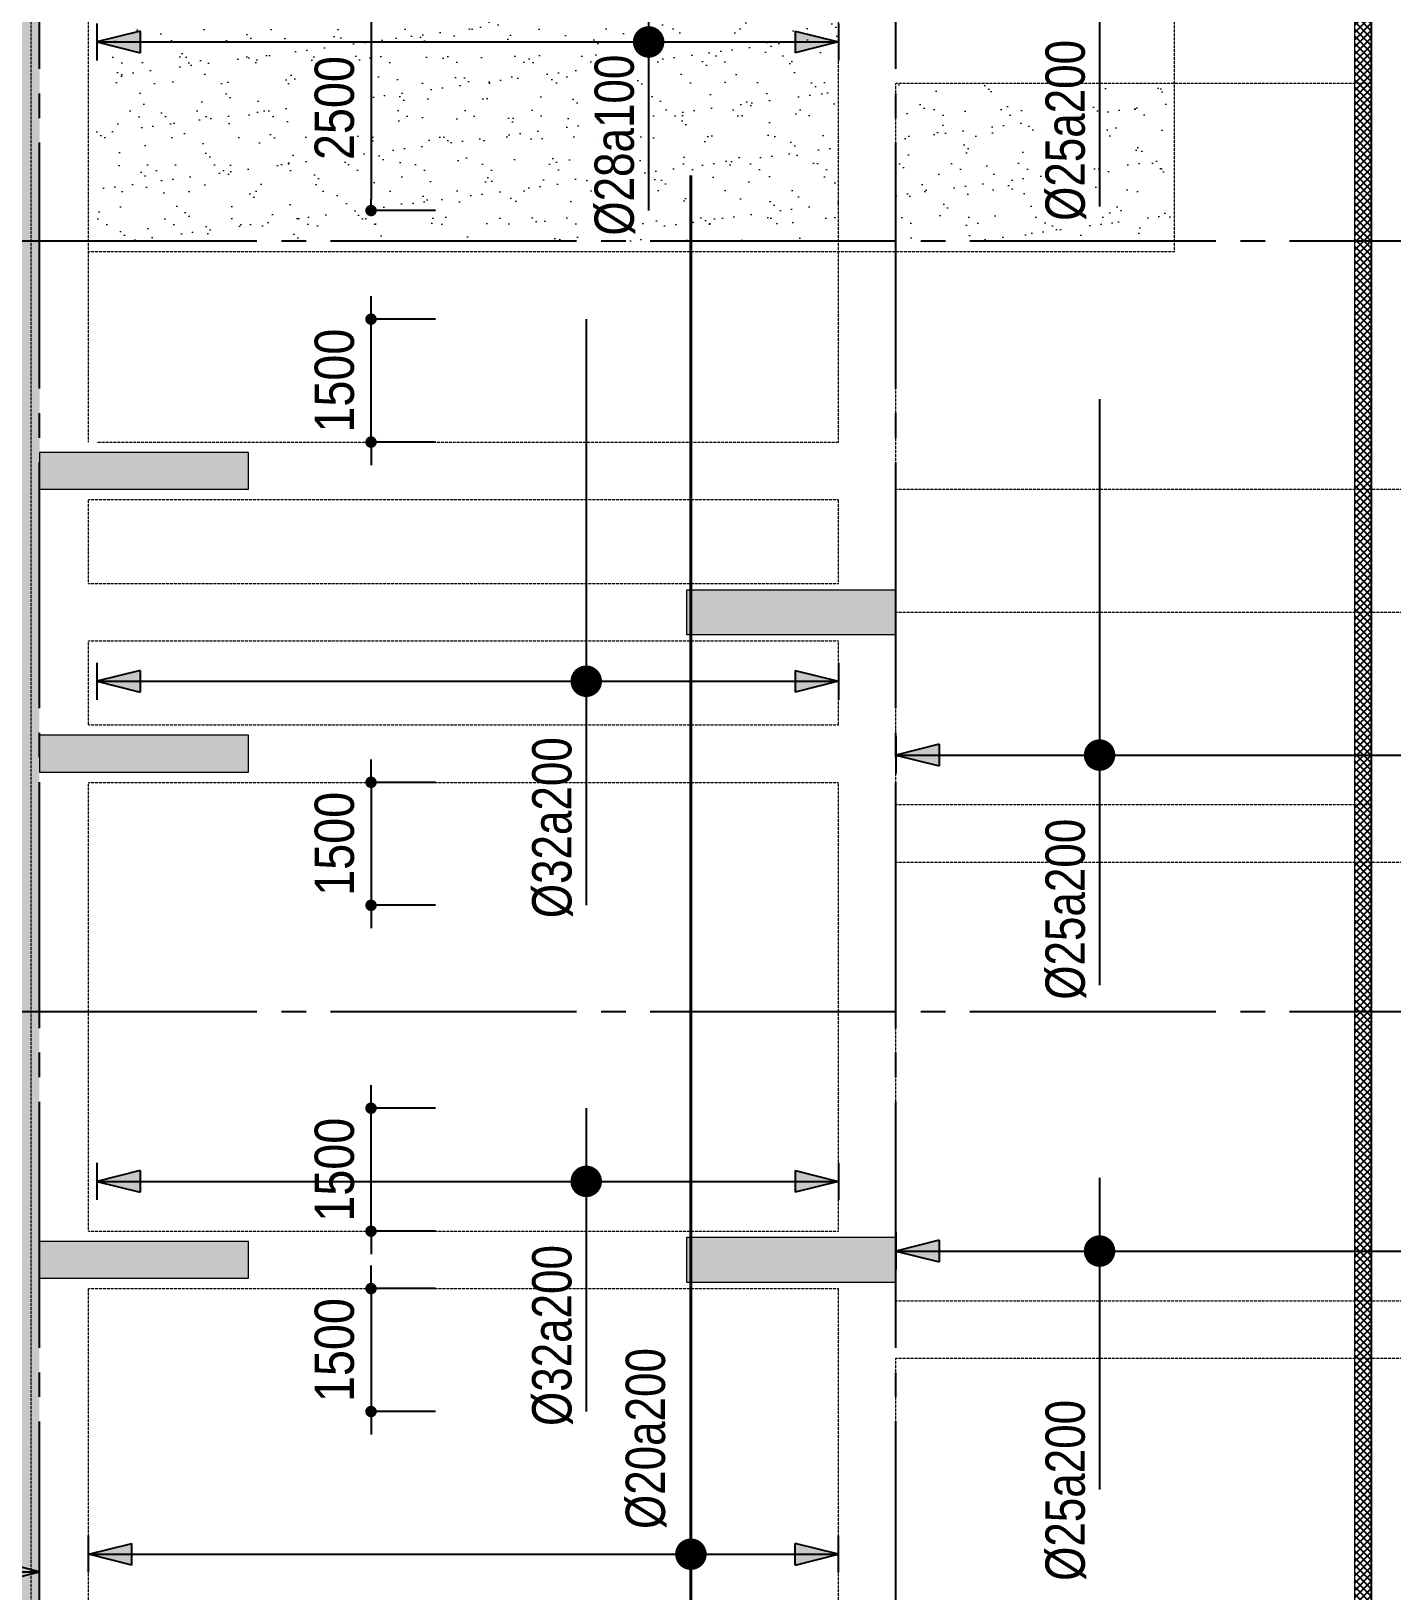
# Model space of a CAD drawing. Header units: millimetres. Extents: x -3819597 to -2591384, y 582389 to 820195.
# Drawn here: x -3355624 to -3339024, y 719069 to 738094 of the extents above; entities that cross this region are included whole.
import ezdxf
from ezdxf.enums import TextEntityAlignment as Align

# ---------------------------------------------------------------- set-up
doc = ezdxf.new("R2010")
doc.units = ezdxf.units.MM
doc.header["$MEASUREMENT"] = 0
for name, pattern in [('CENTER', [2, 1.25, -0.25, 0.25, -0.25]), ('CHG_XX_Damsan_Ham 2$0$CHG_XX_Damsan_Ham 2$0$HIDDEN', [0.375, 0.25, -0.125]), ('CHG_XX_Luoi truc$0$MB_Luoi truc$0$Center101', [13, 10, -1, 1, -1]), ('HIDDEN', [0.375, 0.25, -0.125])]:
    doc.linetypes.add(name, pattern=pattern)
doc.layers.get('0').update_dxf_attribs({"lineweight": 9})
doc.layers.get('Defpoints').update_dxf_attribs({"color": 10, "lineweight": 0})
for name, color, linetype in [('02HN. TEXT B', 1, 'Continuous'), ('08HN. SSS X', 6, 'Continuous'), ('12HN. GRID', 1, 'CENTER'), ("CHG_XX_Damsan_Ham 2$0$CHG_XX_Damsan_Ham 2$0$'S_General_Hatch_8", 8, 'Continuous'), ('CHG_XX_Damsan_Ham 2$0$DTE-MEP-REVISION-1', 2, 'Continuous'), ('CHG_XX_Luoi truc$0$Grid', 34, 'Continuous'), ('CHG_XX_Luoi truc$0$Grid Line', 8, 'CHG_XX_Luoi truc$0$MB_Luoi truc$0$Center101'), ('dim', 51, 'Continuous')]:
    doc.layers.add(name, color=color, linetype=linetype)
for name, color, linetype, lineweight in [('CHG_XX_Cot_Ham 2$0$COT', 5, 'Continuous', 13), ('CHG_XX_Cot_Ham 2$0$NS-Pier-H2', 150, 'Continuous', 13), ('CHG_XX_Cot_Ham 2$0$NS-Pier-H2 @ 1', 150, 'Continuous', 13), ('CHG_XX_Cot_Ham 2$0$NS-Pier-H2 @ 150', 150, 'Continuous', 13), ("CHG_XX_Damsan_Ham 2$0$CHG_XX_Damsan_Ham 2$0$'S_General_Hidden_1 Thin", 1, 'CHG_XX_Damsan_Ham 2$0$CHG_XX_Damsan_Ham 2$0$HIDDEN', 18), ('CHG_XX_Damsan_Ham 2$0$CHG_XX_Damsan_Ham 2$0$DBAO', 3, 'Continuous', 13), ('CHG_XX_Damsan_Ham 2$0$CHG_XX_Damsan_Ham 2$0$DTE-MEP-H-SLAB TEXT', 3, 'Continuous', 0), ('CHG_XX_Damsan_Ham 2$0$CHG_XX_Damsan_Ham 2$0$Start hatch', 8, 'Continuous', 25), ('CHG_XX_Damsan_Ham 2$0$DTE-MEP-H-SLAB TEXT', 3, 'Continuous', 0), ('CHG_XX_Damsan_Ham 2$0$HATCH', 57, 'Continuous', 9), ('thep chay suot', 5, 'HIDDEN', 40)]:
    doc.layers.add(name, color=color, linetype=linetype, lineweight=lineweight)
doc.styles.add('[HN042014]STYLE', font='arial.ttf', dxfattribs={"width": 0.8})
doc.styles.add('CHG_XX_Luoi truc$0$MB_Luoi truc$0$Grid A-F$0$VNI-HelveCB', font='VHELVCB_0.TTF')
doc.styles.add('MB_Luoi truc$0$Arial_C', font='arial.ttf', dxfattribs={"width": 0.85})
doc.dimstyles.new('200', dxfattribs={"dimscale": 200, "dimtxt": 2.4, "dimasz": 0.7, "dimexe": 0.0003, "dimexo": 0, "dimgap": 1, "dimtad": 1, "dimdec": 0, "dimzin": 12, "dimdsep": 46, "dimtxsty": 'MB_Luoi truc$0$Arial_C', "dimblk": 'MB_Luoi truc$0$_Dot', "dimcen": 0.5, "dimclrd": 256, "dimclre": 8, "dimclrt": 1, "dimadec": 0, "dimazin": 0, "dimtfac": 1, "dimtdec": 0, "dimtix": 1, "dimtmove": 2, "dimatfit": 3, "dimldrblk": 'MB_Luoi truc$0$HTT Arrow 30', "dimfxl": 1, "dimtolj": 1, "dimtzin": 0, "dimlwe": -1, "dimarcsym": 0})
pattern_1 = [(45, (273994.73, -8650), (-44.194174, 44.194174), []), (135, (273994.73, -8650), (-44.194174, -44.194174), [])]

# ---------------------------------------------------------------- blocks, each defined once
blk = doc.blocks.new('*U697')
at = {"layer": '12HN. GRID', "linetype": 'Continuous'}
h = blk.add_hatch(color=256, dxfattribs=at)
h.dxf.hatch_style = 1
h.paths.add_polyline_path([(0, -9087.1), (44, -8911.1), (-44, -8911.1)])
for p, q in [((0, 8915), (0, -9087.1)), ((-44, -8911.1), (0, -9087.1)), ((0, -9087.1), (44, -8911.1)), ((-75, -9087.1), (75, -9087.1))]:
    blk.add_line(p, q, dxfattribs=at)
at = {"layer": '02HN. TEXT B', "linetype": 'ByBlock', "style": '[HN042014]STYLE', "width": 0.8, "flags": 8}
blk.add_attdef('1', text='', height=160, dxfattribs=at).set_placement((-814.5, 134.4), align=Align.MIDDLE_LEFT)
blk.add_attdef('0', text='', height=160, dxfattribs=at).set_placement((-351.3, 10.6), align=Align.MIDDLE_CENTER)
at = {"layer": 'Defpoints', "color": 9, "linetype": 'ByBlock', "style": '[HN042014]STYLE', "width": 0.8, "flags": 9}
for tag, p in [('2', (-6355.4, 883.3)), ('3', (-6355.4, 478.6)), ('4', (-6355.4, 73.8)), ('5', (-6355.4, -316.7))]:
    blk.add_attdef(tag, text='', height=250, dxfattribs=at).set_placement(p, align=Align.MIDDLE_CENTER)
blk = doc.blocks.new('*U378')
at = {"layer": '12HN. GRID', "linetype": 'Continuous'}
h = blk.add_hatch(color=256, dxfattribs=at)
h.dxf.hatch_style = 1
h.paths.add_polyline_path([(-44, 2068.4), (44, 2068.4), (0, 2244.4)])
h = blk.add_hatch(color=256, dxfattribs=at)
h.dxf.hatch_style = 1
h.paths.add_polyline_path([(0, -772.3), (44, -596.3), (-44, -596.3)])
at = {"layer": '08HN. SSS X', "linetype": 'ByBlock', "ltscale": 10}
for p, q in [((-353.3, 0), (-353.3, 97.7)), ((-353.3, 0), (685.4, 0)), ((685.4, 0), (685.4, 0))]:
    blk.add_line(p, q, dxfattribs=at)
at = {"layer": '12HN. GRID', "linetype": 'Continuous'}
for p, q in [((-75, 2244.4), (75, 2244.4)), ((-44, 2068.4), (0, 2244.4)), ((0, 2244.4), (0, -772.3)), ((0, 2244.4), (44, 2068.4)), ((-44, 2068.4), (44, 2068.4)), ((-44, -596.3), (44, -596.3)), ((-44, -596.3), (0, -772.3)), ((0, -772.3), (44, -596.3)), ((-75, -772.3), (75, -772.3))]:
    blk.add_line(p, q, dxfattribs=at)
at = {"layer": '12HN. GRID', "linetype": 'Continuous', "const_width": 64, "flags": 128}
blk.add_lwpolyline([(-32, 0, -1), (32, 0, -1)], format="xyb", close=True, dxfattribs=at)
at = {"layer": '02HN. TEXT B', "linetype": 'ByBlock', "style": '[HN042014]STYLE', "width": 0.8, "flags": 8}
blk.add_attdef('1', text='', height=160, dxfattribs=at).set_placement((53, 140), align=Align.MIDDLE_LEFT)
blk.add_attdef('0', text='', height=160, dxfattribs=at).set_placement((1102.5, 160), align=Align.MIDDLE_CENTER)
at = {"layer": 'Defpoints', "color": 9, "linetype": 'ByBlock', "style": '[HN042014]STYLE', "width": 0.8, "flags": 9}
for tag, p in [('2', (2890.2, 3041.3)), ('3', (2890.2, 2636.5)), ('4', (2890.2, 2231.8)), ('5', (2890.2, 1841.3))]:
    blk.add_attdef(tag, text='', height=250, dxfattribs=at).set_placement(p, align=Align.MIDDLE_CENTER)
blk = doc.blocks.new('MB_Luoi truc$0$_Dot')
at = {"color": 0, "linetype": 'ByBlock', "lineweight": -2}
blk.add_line((-0.5, 0), (-1, 0), dxfattribs=at)
at = {"color": 0, "linetype": 'ByBlock', "const_width": 0.5}
blk.add_lwpolyline([(-0.25, 0, 1), (0.25, 0, 1)], format="xyb", close=True, dxfattribs=at)
blk = doc.blocks.new('*D377')
at = {"layer": 'Defpoints', "color": 0, "ltscale": 1500, "transparency": 16777216}
for p in [(-3350691, 738406), (-3351478, 735906), (-3350691, 735906)]:
    blk.add_point(p, dxfattribs=at)
at = {"layer": 'dim', "color": 8, "ltscale": 1500, "transparency": 16777216}
for p, q in [((-3350691, 738406), (-3351478, 738406)), ((-3350691, 735906), (-3351478, 735906))]:
    blk.add_line(p, q, dxfattribs=at)
at = {"layer": 'dim', "lineweight": -2, "ltscale": 1500, "transparency": 16777216}
blk.add_line((-3351478, 738266), (-3351478, 736046), dxfattribs=at)
at = {"layer": 'dim', "lineweight": -2, "ltscale": 1500, "transparency": 16777216, "xscale": 140, "yscale": 140, "zscale": 140}
for p, rotation in [((-3351478, 738406), 90), ((-3351478, 735906), 270)]:
    blk.add_blockref('MB_Luoi truc$0$_Dot', p, dxfattribs=dict(at, rotation=rotation))
at = {"layer": 'dim', "color": 1, "ltscale": 1500, "transparency": 16777216, "insert": (-3351923, 737156), "char_height": 480, "attachment_point": 5, "rotation": 90, "style": 'MB_Luoi truc$0$Arial_C'}
blk.add_mtext('\\A1;2500', dxfattribs=at)
blk = doc.blocks.new('MB_Luoi truc$0$HTT Arrow 30')
blk.add_hatch(color=256).paths.add_polyline_path([(-2.5, 0.375), (-2.5, -0.375), (0, 0)])
at = {"color": 0, "linetype": 'ByBlock', "lineweight": -2}
for p, q in [((0, 0), (-2.5, 0.375)), ((-2.5, -0.375), (-2.5, 0.375)), ((0, 0), (-2.5, -0.375))]:
    blk.add_line(p, q, dxfattribs=at)
blk = doc.blocks.new('*U384')
at = {"layer": '12HN. GRID', "linetype": 'Continuous'}
h = blk.add_hatch(color=256, dxfattribs=at)
h.dxf.hatch_style = 1
h.paths.add_polyline_path([(-44, 1814.4), (44, 1814.4), (0, 1990.4)])
h = blk.add_hatch(color=256, dxfattribs=at)
h.dxf.hatch_style = 1
h.paths.add_polyline_path([(0, -1026.1), (44, -850.1), (-44, -850.1)])
at = {"layer": '08HN. SSS X', "linetype": 'ByBlock', "ltscale": 10}
for p, q in [((-297.6, 0), (935.7, 0)), ((-297.6, 0), (-297.6, 0)), ((935.7, 0), (935.7, 0))]:
    blk.add_line(p, q, dxfattribs=at)
at = {"layer": '12HN. GRID', "linetype": 'Continuous'}
for p, q in [((-75, 1990.4), (75, 1990.4)), ((-44, 1814.4), (0, 1990.4)), ((0, 1990.4), (0, -1026.1)), ((0, 1990.4), (44, 1814.4)), ((-44, 1814.4), (44, 1814.4)), ((-44, -850.1), (44, -850.1)), ((-44, -850.1), (0, -1026.1)), ((0, -1026.1), (44, -850.1)), ((-75, -1026.1), (75, -1026.1))]:
    blk.add_line(p, q, dxfattribs=at)
at = {"layer": '12HN. GRID', "linetype": 'Continuous', "const_width": 64, "flags": 128}
blk.add_lwpolyline([(-32, 0, -1), (32, 0, -1)], format="xyb", close=True, dxfattribs=at)
at = {"layer": '02HN. TEXT B', "linetype": 'ByBlock', "style": '[HN042014]STYLE', "width": 0.8, "flags": 8}
blk.add_attdef('1', text='', height=160, dxfattribs=at).set_placement((260.1, 140), align=Align.MIDDLE_LEFT)
blk.add_attdef('0', text='', height=160, dxfattribs=at).set_placement((1102.5, 160), align=Align.MIDDLE_CENTER)
at = {"layer": 'Defpoints', "color": 9, "linetype": 'ByBlock', "style": '[HN042014]STYLE', "width": 0.8, "flags": 9}
for tag, p in [('2', (2890.2, 3041.3)), ('3', (2890.2, 2636.5)), ('4', (2890.2, 2231.8)), ('5', (2890.2, 1841.3))]:
    blk.add_attdef(tag, text='', height=250, dxfattribs=at).set_placement(p, align=Align.MIDDLE_CENTER)
blk = doc.blocks.new('*D382')
at = {"layer": 'Defpoints', "color": 0, "ltscale": 1500, "transparency": 16777216}
for p in [(-3351478, 724956), (-3350691, 724956), (-3350691, 723456)]:
    blk.add_point(p, dxfattribs=at)
at = {"layer": 'dim', "lineweight": -2, "ltscale": 1500, "transparency": 16777216}
for p, q in [((-3351478, 725096), (-3351478, 725236)), ((-3351478, 723456), (-3351478, 724956)), ((-3351478, 723316), (-3351478, 723176))]:
    blk.add_line(p, q, dxfattribs=at)
at = {"layer": 'dim', "color": 8, "ltscale": 1500, "transparency": 16777216}
for p, q in [((-3350691, 724956), (-3351478, 724956)), ((-3350691, 723456), (-3351478, 723456))]:
    blk.add_line(p, q, dxfattribs=at)
at = {"layer": 'dim', "lineweight": -2, "ltscale": 1500, "transparency": 16777216, "xscale": 140, "yscale": 140, "zscale": 140}
for p, rotation in [((-3351478, 724956), 270), ((-3351478, 723456), 90)]:
    blk.add_blockref('MB_Luoi truc$0$_Dot', p, dxfattribs=dict(at, rotation=rotation))
at = {"layer": 'dim', "color": 1, "ltscale": 1500, "transparency": 16777216, "insert": (-3351923, 724206), "char_height": 480, "attachment_point": 5, "rotation": 90, "style": 'MB_Luoi truc$0$Arial_C'}
blk.add_mtext('\\A1;1500', dxfattribs=at)
blk = doc.blocks.new('*D383')
at = {"layer": 'Defpoints', "color": 0, "ltscale": 1500, "transparency": 16777216}
for p in [(-3350691, 722756), (-3351478, 721256), (-3350691, 721256)]:
    blk.add_point(p, dxfattribs=at)
at = {"layer": 'dim', "lineweight": -2, "ltscale": 1500, "transparency": 16777216}
for p, q in [((-3351478, 722896), (-3351478, 723036)), ((-3351478, 722756), (-3351478, 721256)), ((-3351478, 721116), (-3351478, 720976))]:
    blk.add_line(p, q, dxfattribs=at)
at = {"layer": 'dim', "color": 8, "ltscale": 1500, "transparency": 16777216}
for p, q in [((-3350691, 722756), (-3351478, 722756)), ((-3350691, 721256), (-3351478, 721256))]:
    blk.add_line(p, q, dxfattribs=at)
at = {"layer": 'dim', "lineweight": -2, "ltscale": 1500, "transparency": 16777216, "xscale": 140, "yscale": 140, "zscale": 140}
for p, rotation in [((-3351478, 722756), 270), ((-3351478, 721256), 90)]:
    blk.add_blockref('MB_Luoi truc$0$_Dot', p, dxfattribs=dict(at, rotation=rotation))
at = {"layer": 'dim', "color": 1, "ltscale": 1500, "transparency": 16777216, "insert": (-3351923, 722006), "char_height": 480, "attachment_point": 5, "rotation": 90, "style": 'MB_Luoi truc$0$Arial_C'}
blk.add_mtext('\\A1;1500', dxfattribs=at)
blk = doc.blocks.new('*U387')
at = {"layer": '12HN. GRID', "linetype": 'Continuous'}
h = blk.add_hatch(color=256, dxfattribs=at)
h.dxf.hatch_style = 1
h.paths.add_polyline_path([(-44, 1814.4), (44, 1814.4), (0, 1990.4)])
h = blk.add_hatch(color=256, dxfattribs=at)
h.dxf.hatch_style = 1
h.paths.add_polyline_path([(0, -1026.1), (44, -850.1), (-44, -850.1)])
at = {"layer": '08HN. SSS X', "linetype": 'ByBlock', "ltscale": 10}
for p, q in [((-1472.4, 0), (910.9, 0)), ((-1472.4, 0), (-1472.4, 0)), ((910.9, 0), (910.9, 0))]:
    blk.add_line(p, q, dxfattribs=at)
at = {"layer": '12HN. GRID', "linetype": 'Continuous'}
for p, q in [((-75, 1990.4), (75, 1990.4)), ((-44, 1814.4), (0, 1990.4)), ((0, 1990.4), (0, -1026.1)), ((0, 1990.4), (44, 1814.4)), ((-44, 1814.4), (44, 1814.4)), ((-44, -850.1), (44, -850.1)), ((-44, -850.1), (0, -1026.1)), ((0, -1026.1), (44, -850.1)), ((-75, -1026.1), (75, -1026.1))]:
    blk.add_line(p, q, dxfattribs=at)
at = {"layer": '12HN. GRID', "linetype": 'Continuous', "const_width": 64, "flags": 128}
blk.add_lwpolyline([(-32, 0, -1), (32, 0, -1)], format="xyb", close=True, dxfattribs=at)
at = {"layer": '02HN. TEXT B', "linetype": 'ByBlock', "style": '[HN042014]STYLE', "width": 0.8, "flags": 8}
blk.add_attdef('1', text='', height=160, dxfattribs=at).set_placement((228.7, 140), align=Align.MIDDLE_LEFT)
blk.add_attdef('0', text='', height=160, dxfattribs=at).set_placement((1102.5, 160), align=Align.MIDDLE_CENTER)
at = {"layer": 'Defpoints', "color": 9, "linetype": 'ByBlock', "style": '[HN042014]STYLE', "width": 0.8, "flags": 9}
for tag, p in [('2', (3156.1, 3041.3)), ('3', (3156.1, 2636.5)), ('4', (3156.1, 2231.8)), ('5', (3156.1, 1841.3))]:
    blk.add_attdef(tag, text='', height=250, dxfattribs=at).set_placement(p, align=Align.MIDDLE_CENTER)
blk = doc.blocks.new('*D388')
at = {"layer": 'Defpoints', "color": 0, "ltscale": 1500, "transparency": 16777216}
for p in [(-3351478, 734581), (-3350691, 734581), (-3350691, 733081)]:
    blk.add_point(p, dxfattribs=at)
at = {"layer": 'dim', "lineweight": -2, "ltscale": 1500, "transparency": 16777216}
for p, q in [((-3351478, 734721), (-3351478, 734861)), ((-3351478, 733081), (-3351478, 734581)), ((-3351478, 732941), (-3351478, 732801))]:
    blk.add_line(p, q, dxfattribs=at)
at = {"layer": 'dim', "color": 8, "ltscale": 1500, "transparency": 16777216}
for p, q in [((-3350691, 734581), (-3351478, 734581)), ((-3350691, 733081), (-3351478, 733081))]:
    blk.add_line(p, q, dxfattribs=at)
at = {"layer": 'dim', "lineweight": -2, "ltscale": 1500, "transparency": 16777216, "xscale": 140, "yscale": 140, "zscale": 140}
for p, rotation in [((-3351478, 734581), 270), ((-3351478, 733081), 90)]:
    blk.add_blockref('MB_Luoi truc$0$_Dot', p, dxfattribs=dict(at, rotation=rotation))
at = {"layer": 'dim', "color": 1, "ltscale": 1500, "transparency": 16777216, "insert": (-3351923, 733831), "char_height": 480, "attachment_point": 5, "rotation": 90, "style": 'MB_Luoi truc$0$Arial_C'}
blk.add_mtext('\\A1;1500', dxfattribs=at)
blk = doc.blocks.new('*D389')
at = {"layer": 'Defpoints', "color": 0, "ltscale": 1500, "transparency": 16777216}
for p in [(-3350691, 728931), (-3351478, 727431), (-3350691, 727431)]:
    blk.add_point(p, dxfattribs=at)
at = {"layer": 'dim', "lineweight": -2, "ltscale": 1500, "transparency": 16777216}
for p, q in [((-3351478, 729071), (-3351478, 729211)), ((-3351478, 728931), (-3351478, 727431)), ((-3351478, 727291), (-3351478, 727151))]:
    blk.add_line(p, q, dxfattribs=at)
at = {"layer": 'dim', "color": 8, "ltscale": 1500, "transparency": 16777216}
for p, q in [((-3350691, 728931), (-3351478, 728931)), ((-3350691, 727431), (-3351478, 727431))]:
    blk.add_line(p, q, dxfattribs=at)
at = {"layer": 'dim', "lineweight": -2, "ltscale": 1500, "transparency": 16777216, "xscale": 140, "yscale": 140, "zscale": 140}
for p, rotation in [((-3351478, 728931), 270), ((-3351478, 727431), 90)]:
    blk.add_blockref('MB_Luoi truc$0$_Dot', p, dxfattribs=dict(at, rotation=rotation))
at = {"layer": 'dim', "color": 1, "ltscale": 1500, "transparency": 16777216, "insert": (-3351923, 728181), "char_height": 480, "attachment_point": 5, "rotation": 90, "style": 'MB_Luoi truc$0$Arial_C'}
blk.add_mtext('\\A1;1500', dxfattribs=at)
blk = doc.blocks.new('*U498')
at = {"layer": '12HN. GRID', "linetype": 'Continuous'}
h = blk.add_hatch(color=256, dxfattribs=at)
h.dxf.hatch_style = 1
h.paths.add_polyline_path([(-44, 652.1), (44, 652.1), (0, 828.1)])
h = blk.add_hatch(color=256, dxfattribs=at)
h.dxf.hatch_style = 1
h.paths.add_polyline_path([(0, -2821.9), (44, -2645.9), (-44, -2645.9)])
at = {"layer": '08HN. SSS X', "linetype": 'ByBlock', "ltscale": 10}
for p, q in [((-297.6, 0), (969.1, 0)), ((-297.6, 0), (-297.6, 0)), ((969.1, 0), (969.1, 0))]:
    blk.add_line(p, q, dxfattribs=at)
at = {"layer": '12HN. GRID', "linetype": 'Continuous'}
for p, q in [((-75, 828.1), (75, 828.1)), ((-44, 652.1), (0, 828.1)), ((0, 828.1), (0, -2821.9)), ((0, 828.1), (44, 652.1)), ((-44, 652.1), (44, 652.1)), ((-44, -2645.9), (44, -2645.9)), ((-44, -2645.9), (0, -2821.9)), ((0, -2821.9), (44, -2645.9)), ((-75, -2821.9), (75, -2821.9))]:
    blk.add_line(p, q, dxfattribs=at)
at = {"layer": '12HN. GRID', "linetype": 'Continuous', "const_width": 64, "flags": 128}
blk.add_lwpolyline([(-32, 0, -1), (32, 0, -1)], format="xyb", close=True, dxfattribs=at)
at = {"layer": '02HN. TEXT B', "linetype": 'ByBlock', "style": '[HN042014]STYLE', "width": 0.8, "flags": 8}
blk.add_attdef('1', text='', height=160, dxfattribs=at).set_placement((606.4, 140), align=Align.MIDDLE_LEFT)
blk.add_attdef('0', text='', height=160, dxfattribs=at).set_placement((1102.5, 160), align=Align.MIDDLE_CENTER)
at = {"layer": 'Defpoints', "color": 9, "linetype": 'ByBlock', "style": '[HN042014]STYLE', "width": 0.8, "flags": 9}
for tag, p in [('2', (2890.2, 3041.3)), ('3', (2890.2, 2636.5)), ('4', (2890.2, 2231.8)), ('5', (2890.2, 1841.3))]:
    blk.add_attdef(tag, text='', height=250, dxfattribs=at).set_placement(p, align=Align.MIDDLE_CENTER)
blk = doc.blocks.new('*U497')
at = {"layer": '12HN. GRID', "linetype": 'Continuous'}
h = blk.add_hatch(color=256, dxfattribs=at)
h.dxf.hatch_style = 1
h.paths.add_polyline_path([(-44, 652.1), (44, 652.1), (0, 828.1)])
h = blk.add_hatch(color=256, dxfattribs=at)
h.dxf.hatch_style = 1
h.paths.add_polyline_path([(0, -2821.9), (44, -2645.9), (-44, -2645.9)])
at = {"layer": '08HN. SSS X', "linetype": 'ByBlock', "ltscale": 10}
for p, q in [((-1447.6, 0), (935.7, 0)), ((-1447.6, 0), (-1447.6, 0)), ((935.7, 0), (935.7, 0))]:
    blk.add_line(p, q, dxfattribs=at)
at = {"layer": '12HN. GRID', "linetype": 'Continuous'}
for p, q in [((-75, 828.1), (75, 828.1)), ((-44, 652.1), (0, 828.1)), ((0, 828.1), (0, -2821.9)), ((0, 828.1), (44, 652.1)), ((-44, 652.1), (44, 652.1)), ((-44, -2645.9), (44, -2645.9)), ((-44, -2645.9), (0, -2821.9)), ((0, -2821.9), (44, -2645.9)), ((-75, -2821.9), (75, -2821.9))]:
    blk.add_line(p, q, dxfattribs=at)
at = {"layer": '12HN. GRID', "linetype": 'Continuous', "const_width": 64, "flags": 128}
blk.add_lwpolyline([(-32, 0, 1), (32, 0, 1)], format="xyb", close=True, dxfattribs=at)
at = {"layer": '02HN. TEXT B', "linetype": 'ByBlock', "style": '[HN042014]STYLE', "width": 0.8, "flags": 8}
blk.add_attdef('1', text='', height=160, dxfattribs=at).set_placement((260.1, 140), align=Align.MIDDLE_LEFT)
blk.add_attdef('0', text='', height=160, dxfattribs=at).set_placement((1102.5, 160), align=Align.MIDDLE_CENTER)
at = {"layer": 'Defpoints', "color": 9, "linetype": 'ByBlock', "style": '[HN042014]STYLE', "width": 0.8, "flags": 9}
for tag, p in [('2', (2890.2, 3041.3)), ('3', (2890.2, 2636.5)), ('4', (2890.2, 2231.8)), ('5', (2890.2, 1841.3))]:
    blk.add_attdef(tag, text='', height=250, dxfattribs=at).set_placement(p, align=Align.MIDDLE_CENTER)
blk = doc.blocks.new('*U496')
at = {"layer": '12HN. GRID', "linetype": 'Continuous'}
h = blk.add_hatch(color=256, dxfattribs=at)
h.dxf.hatch_style = 1
h.paths.add_polyline_path([(-44, 518.8), (44, 518.8), (0, 694.8)])
h = blk.add_hatch(color=256, dxfattribs=at)
h.dxf.hatch_style = 1
h.paths.add_polyline_path([(0, -2821.9), (44, -2645.9), (-44, -2645.9)])
at = {"layer": '08HN. SSS X', "linetype": 'ByBlock', "ltscale": 10}
for p, q in [((-297.6, 0), (935.7, 0)), ((-297.6, 0), (-297.6, 0)), ((935.7, 0), (935.7, 0))]:
    blk.add_line(p, q, dxfattribs=at)
at = {"layer": '12HN. GRID', "linetype": 'Continuous'}
for p, q in [((-75, 694.8), (75, 694.8)), ((-44, 518.8), (0, 694.8)), ((0, 694.8), (0, -2821.9)), ((0, 694.8), (44, 518.8)), ((-44, 518.8), (44, 518.8)), ((-44, -2645.9), (44, -2645.9)), ((-44, -2645.9), (0, -2821.9)), ((0, -2821.9), (44, -2645.9)), ((-75, -2821.9), (75, -2821.9))]:
    blk.add_line(p, q, dxfattribs=at)
at = {"layer": '12HN. GRID', "linetype": 'Continuous', "const_width": 64, "flags": 128}
blk.add_lwpolyline([(-32, 0, -1), (32, 0, -1)], format="xyb", close=True, dxfattribs=at)
at = {"layer": '02HN. TEXT B', "linetype": 'ByBlock', "style": '[HN042014]STYLE', "width": 0.8, "flags": 8}
blk.add_attdef('1', text='', height=160, dxfattribs=at).set_placement((260.1, 140), align=Align.MIDDLE_LEFT)
blk.add_attdef('0', text='', height=160, dxfattribs=at).set_placement((1102.5, 160), align=Align.MIDDLE_CENTER)
at = {"layer": 'Defpoints', "color": 9, "linetype": 'ByBlock', "style": '[HN042014]STYLE', "width": 0.8, "flags": 9}
for tag, p in [('2', (2890.2, 3041.3)), ('3', (2890.2, 2636.5)), ('4', (2890.2, 2231.8)), ('5', (2890.2, 1841.3))]:
    blk.add_attdef(tag, text='', height=250, dxfattribs=at).set_placement(p, align=Align.MIDDLE_CENTER)
blk = doc.blocks.new('*U1035')
at = {"layer": 'CHG_XX_Cot_Ham 2$0$NS-Pier-H2 @ 1'}
h = blk.add_hatch(color=256, dxfattribs=at)
h.dxf.hatch_style = 1
h.paths.add_polyline_path([(450, 0), (0, 0), (0, -2550), (450, -2550)])
at = {"layer": 'CHG_XX_Cot_Ham 2$0$NS-Pier-H2 @ 150'}
h = blk.add_hatch(color=256, dxfattribs=at)
h.dxf.hatch_style = 1
h.paths.add_polyline_path([(450, 0), (0, 0), (0, -2550), (450, -2550)])
blk = doc.blocks.new('CHG_XX_Cot_Ham 2$0$Block A_C450x2250')
at = {"layer": 'CHG_XX_Cot_Ham 2$0$NS-Pier-H2'}
blk.add_lwpolyline([(450, -2550), (0, -2550), (0, 0), (450, 0)], close=True, dxfattribs=at)
blk.add_blockref('*U1035', (0, 0), dxfattribs=at)
blk = doc.blocks.new('*U1038')
at = {"layer": 'CHG_XX_Cot_Ham 2$0$NS-Pier-H2 @ 1'}
h = blk.add_hatch(color=256, dxfattribs=at)
h.dxf.hatch_style = 1
h.paths.add_polyline_path([(550, 0), (0, 0), (0, -2550), (550, -2550)])
at = {"layer": 'CHG_XX_Cot_Ham 2$0$NS-Pier-H2 @ 150'}
h = blk.add_hatch(color=256, dxfattribs=at)
h.dxf.hatch_style = 1
h.paths.add_polyline_path([(550, 0), (0, 0), (0, -2550), (550, -2550)])
blk = doc.blocks.new('CHG_XX_Cot_Ham 2$0$550x2550')
at = {"layer": 'CHG_XX_Cot_Ham 2$0$NS-Pier-H2'}
blk.add_lwpolyline([(550, -2550), (0, -2550), (0, 0), (550, 0)], close=True, dxfattribs=at)
blk.add_blockref('*U1038', (0, 0), dxfattribs=at)
blk = doc.blocks.new('*U1029')
at = {"layer": 'CHG_XX_Luoi truc$0$Grid Line'}
blk.add_line((0, 0), (0, 608), dxfattribs=at)
at = {"layer": 'CHG_XX_Luoi truc$0$Grid', "lineweight": -2, "style": 'CHG_XX_Luoi truc$0$MB_Luoi truc$0$Grid A-F$0$VNI-HelveCB'}
for tag, p in [('GRIDSUB', (0, 617)), ('GRID', (0, -9))]:
    blk.add_attdef(tag, text='', height=5, dxfattribs=at).set_placement(p, align=Align.MIDDLE)
blk = doc.blocks.new('*U1031')
at = {"layer": 'CHG_XX_Luoi truc$0$Grid Line'}
blk.add_line((0, 0), (0, 438), dxfattribs=at)
at = {"layer": 'CHG_XX_Luoi truc$0$Grid', "lineweight": -2, "style": 'CHG_XX_Luoi truc$0$MB_Luoi truc$0$Grid A-F$0$VNI-HelveCB'}
for tag, p in [('GRIDSUB', (0, 447)), ('GRID', (0, -9))]:
    blk.add_attdef(tag, text='', height=5, dxfattribs=at).set_placement(p, align=Align.MIDDLE)
blk = doc.blocks.new('CHG_XX_Luoi truc')
at = {"layer": 'CHG_XX_Luoi truc$0$Grid', "xscale": 300, "yscale": 300, "zscale": 300}
for p in [(76850, -12747), (87300, -12747)]:
    blk.add_blockref('*U1029', p, dxfattribs=at)
at = {"layer": 'CHG_XX_Luoi truc$0$Grid', "xscale": 300.0000000000013, "yscale": 300.0000000000013, "zscale": 300.0000000000013, "rotation": 90}
for p in [(110703, 125550), (110703, 116150)]:
    blk.add_blockref('*U1031', p, dxfattribs=at)
blk = doc.blocks.new('CHG_XX_Cot_Ham 2')
at = {"layer": 'CHG_XX_Cot_Ham 2$0$NS-Pier-H2'}
h = blk.add_hatch(color=256, dxfattribs=at)
h.dxf.hatch_style = 1
h.paths.add_polyline_path([(99639.2, 163400), (-10900, 163400), (-10900, 85450), (-300, 85450), (-300, 84050), (32350, 84050), (32350, -9000), (103575.5, -9000), (106050, -6022), (106050, 158254.3)])
h.paths.add_polyline_path([(99533.7, 163100), (105750, 158110.4), (105750, 90450), (105650, 90450), (105750, 90450), (105750, 13850), (105750, 13722.3), (105750, -5913.6), (103434.7, -8700), (93599.8, -8700), (93299.8, -8700), (32650, -8700), (32650, 84350), (0, 84350), (0, 85750), (-10600, 85750), (-10600, 163100), (93600, 163100)], flags=16)
at = {"layer": 'CHG_XX_Cot_Ham 2$0$COT', "xscale": -1, "rotation": 90}
for p in [(76850, 122975), (76850, 119525)]:
    blk.add_blockref('CHG_XX_Cot_Ham 2$0$Block A_C450x2250', p, dxfattribs=at)
at = {"layer": 'CHG_XX_Cot_Ham 2$0$NS-Pier-H2'}
blk.add_blockref('CHG_XX_Luoi truc', (0, 0), dxfattribs=at)
at = {"layer": 'CHG_XX_Cot_Ham 2$0$NS-Pier-H2', "rotation": 90}
for p in [(84750, 120750), (84750, 112850)]:
    blk.add_blockref('CHG_XX_Cot_Ham 2$0$550x2550', p, dxfattribs=at)
at = {"layer": 'CHG_XX_Cot_Ham 2$0$NS-Pier-H2', "xscale": -1, "rotation": 90}
blk.add_blockref('CHG_XX_Cot_Ham 2$0$Block A_C450x2250', (76850, 113350), dxfattribs=at)
blk = doc.blocks.new('CHG_XX_Damsan_Ham 2$0$CHG_XX_Damsan_Ham 2$0$sdfsgdh')
at = {"layer": 'CHG_XX_Damsan_Ham 2$0$CHG_XX_Damsan_Ham 2$0$Start hatch', "ltscale": 0.5}
h = blk.add_hatch(dxfattribs=at)
h.set_pattern_fill('ANSI37', color=256, scale=500)
h.set_pattern_definition(pattern_1)
h.paths.add_polyline_path([(103800, -3), (103600, -3), (103600, -403), (102202, -403), (102202, 1800), (102002, 1800), (102002, -603), (103600, -603), (103600, -36361), (103800, -36361)])
h = blk.add_hatch(dxfattribs=at)
h.set_pattern_fill('ANSI37', color=256, scale=500)
h.set_pattern_definition(pattern_1)
h.paths.add_polyline_path([(103800, -36361), (103600, -36361), (103600, -74225), (103800, -74225)])
at = {"layer": 'CHG_XX_Damsan_Ham 2$0$DTE-MEP-H-SLAB TEXT', "color": 2, "ltscale": 0.5, "flags": 128}
blk.add_lwpolyline([(103600, -74225), (103600, -603)], dxfattribs=at)
at = {"layer": 'CHG_XX_Damsan_Ham 2$0$DTE-MEP-REVISION-1', "ltscale": 0.5}
blk.add_line((103800, -3), (103800, -74225), dxfattribs=at)
blk = doc.blocks.new('CHG_XX_Damsan_Ham 2', base_point=(3089256, -609981))
at = {"layer": "CHG_XX_Damsan_Ham 2$0$CHG_XX_Damsan_Ham 2$0$'S_General_Hatch_8"}
h = blk.add_hatch(dxfattribs=at)
h.set_pattern_fill('CROSS', color=256, scale=2000)
edge = h.paths.add_edge_path()
edge.add_line((76750, 42625), (76750, 65250))
edge.add_line((76750, 65250), (76750, 65850))
edge.add_line((76750, 65850), (77900, 65850))
edge.add_line((77900, 65850), (77900, 89350))
edge.add_line((77900, 89350), (76850, 89350))
edge.add_line((76850, 89350), (76850, 90650))
edge.add_line((76850, 90650), (76852, 131950))
edge.add_line((76852, 131950), (51950, 131950))
edge.add_line((51950, 131950), (51950, 130600))
edge.add_line((51950, 130600), (22700, 130600))
edge.add_line((22700, 130600), (22700, 84050))
edge.add_line((22700, 84050), (32350, 84050))
edge.add_line((32350, 84050), (32350, 22700))
edge.add_line((32350, 22700), (76500, 22700))
edge.add_line((76500, 22700), (76500, 23518))
edge.add_line((76500, 23518), (76750, 23518))
edge.add_line((76750, 23518), (76750, 42625))
edge.add_line((76750, 42625), (76750, 43198))
at = {"layer": 'CHG_XX_Damsan_Ham 2$0$HATCH'}
h = blk.add_hatch(dxfattribs=at)
h.set_pattern_fill('AR-SAND', color=256, scale=262.5)
h.paths.add_polyline_path([(86600, 128425), (77550, 128425), (77550, 125550), (86600, 125550)])
h = blk.add_hatch(dxfattribs=at)
h.set_pattern_fill('AR-SAND', color=256, scale=262.5)
h.paths.add_polyline_path([(90700, 127475), (87300, 127475), (87300, 125550), (90700, 125550)])
at = {"layer": "CHG_XX_Damsan_Ham 2$0$CHG_XX_Damsan_Ham 2$0$'S_General_Hidden_1 Thin", "ltscale": 10}
for p, q in [((90700, 125425), (90700, 140025)), ((76750, 89350), (76750, 131950)), ((77450, 123100), (77450, 128425)), ((86600, 123100), (86600, 128425)), ((93100, 127475), (87300, 127475)), ((87300, 122525), (87300, 127475)), ((93100, 127475), (93100, 118675)), ((77450, 125425), (90700, 125425)), ((77550, 123100), (86600, 123100)), ((87300, 122525), (98250, 122525)), ((77450, 121375), (77450, 122400)), ((77450, 122400), (86600, 122400)), ((86600, 121375), (86600, 122400)), ((77450, 121375), (86600, 121375)), ((87300, 118675), (87300, 121025)), ((87300, 121025), (98250, 121025)), ((77450, 119650), (77450, 120675)), ((77450, 120675), (86600, 120675)), ((86600, 119650), (86600, 120675)), ((77450, 119650), (86600, 119650)), ((77450, 113475), (77450, 118950)), ((77450, 118950), (86600, 118950)), ((86600, 113475), (86600, 118950)), ((93100, 118675), (87300, 118675)), ((87300, 112625), (87300, 117975)), ((87300, 117975), (98250, 117975)), ((77450, 113475), (86600, 113475)), ((77450, 107300), (77450, 112775)), ((77450, 112775), (86600, 112775)), ((86600, 107300), (86600, 112775)), ((87300, 112625), (98250, 112625)), ((87300, 106125), (87300, 111925)), ((87300, 111925), (98250, 111925))]:
    blk.add_line(p, q, dxfattribs=at)
at = {"layer": 'CHG_XX_Damsan_Ham 2$0$CHG_XX_Damsan_Ham 2$0$DBAO'}
blk.add_blockref('CHG_XX_Cot_Ham 2', (0, 0), dxfattribs=at)
at = {"layer": 'CHG_XX_Damsan_Ham 2$0$CHG_XX_Damsan_Ham 2$0$DTE-MEP-H-SLAB TEXT'}
blk.add_blockref('CHG_XX_Damsan_Ham 2$0$CHG_XX_Damsan_Ham 2$0$sdfsgdh', (-10700, 160900), dxfattribs=at)
at = {"layer": 'CHG_XX_Damsan_Ham 2$0$HATCH'}
blk.add_blockref('CHG_XX_Cot_Ham 2', (0, 0), dxfattribs=at)
blk = doc.blocks.new('*U899')
at = {"layer": '12HN. GRID', "linetype": 'Continuous'}
h = blk.add_hatch(color=256, dxfattribs=at)
h.dxf.hatch_style = 1
h.paths.add_polyline_path([(-44, 2273.6), (44, 2273.6), (0, 2449.6)])
h = blk.add_hatch(color=256, dxfattribs=at)
h.dxf.hatch_style = 1
h.paths.add_polyline_path([(0, -600.4), (44, -424.4), (-44, -424.4)])
for p, q in [((-75, 2449.6), (75, 2449.6)), ((-44, 2273.6), (0, 2449.6)), ((0, 2449.6), (0, -600.4)), ((0, 2449.6), (44, 2273.6)), ((-44, 2273.6), (44, 2273.6)), ((-44, -424.4), (44, -424.4)), ((-44, -424.4), (0, -600.4)), ((0, -600.4), (44, -424.4)), ((-75, -600.4), (75, -600.4))]:
    blk.add_line(p, q, dxfattribs=at)
at = {"layer": '12HN. GRID', "linetype": 'Continuous', "const_width": 64, "flags": 128}
blk.add_lwpolyline([(-32, 0, -1), (32, 0, -1)], format="xyb", close=True, dxfattribs=at)
at = {"layer": 'thep chay suot', "linetype": 'HIDDEN', "ltscale": 10}
blk.add_line((-3519.1, 0), (5605.3, 0), dxfattribs=at)
at = {"layer": 'thep chay suot', "linetype": 'ByBlock', "ltscale": 0.001}
blk.add_line((5605.3, 0), (5605.3, 0), dxfattribs=at)
at = {"layer": '02HN. TEXT B', "linetype": 'ByBlock', "style": '[HN042014]STYLE', "width": 0.8, "flags": 8}
blk.add_attdef('1', text='', height=160, dxfattribs=at).set_placement((102.5, 185.3), align=Align.MIDDLE_LEFT)
blk.add_attdef('0', text='', height=160, dxfattribs=at).set_placement((-351.3, 10.6), align=Align.MIDDLE_CENTER)
at = {"layer": 'Defpoints', "color": 9, "linetype": 'ByBlock', "style": '[HN042014]STYLE', "width": 0.8, "flags": 9}
for tag, p in [('2', (-7399, -1054.5)), ('3', (-7399, -1459.3)), ('4', (-7399, -1864)), ('5', (-7399, -2254.5))]:
    blk.add_attdef(tag, text='', height=250, dxfattribs=at).set_placement(p, align=Align.MIDDLE_CENTER)

msp = doc.modelspace()

# ---------------------------------------------------------------- block references
at = {"layer": '08HN. SSS X', "linetype": 'Continuous'}
ref = msp.add_blockref('*U496', (-3342589.9, 738763.4), dxfattribs=dict(at, xscale=-3, yscale=3, zscale=3, rotation=90))
ref.add_attrib('1', '%%c25a200', dxfattribs={"layer": '02HN. TEXT B', "linetype": 'ByBlock', "height": 480, "rotation": 90, "style": '[HN042014]STYLE', "width": 0.8}).set_placement((-3343009.9, 735779.7), align=Align.MIDDLE_LEFT)
ref = msp.add_blockref('*U378', (-3348091.2, 737962.4), dxfattribs=dict(at, xscale=-3, yscale=3, zscale=3, rotation=90))
ref.add_attrib('1', '%%c28a100', dxfattribs={"layer": '02HN. TEXT B', "linetype": 'ByBlock', "height": 480, "rotation": 90, "style": '[HN042014]STYLE', "width": 0.8}).set_placement((-3348511.2, 735600.1), align=Align.MIDDLE_LEFT)
ref = msp.add_blockref('*U387', (-3348852.6, 730164), dxfattribs=dict(at, xscale=-3, yscale=3, zscale=3, rotation=90))
ref.add_attrib('1', '%%c32a200', dxfattribs={"layer": '02HN. TEXT B', "linetype": 'ByBlock', "height": 480, "rotation": 90, "style": '[HN042014]STYLE', "width": 0.8}).set_placement((-3349272.6, 727274.4), align=Align.MIDDLE_LEFT)
ref = msp.add_blockref('*U497', (-3342589.9, 729263.4), dxfattribs=dict(at, xscale=-3, yscale=3, zscale=3, rotation=90))
ref.add_attrib('1', '%%c25a200', dxfattribs={"layer": '02HN. TEXT B', "linetype": 'ByBlock', "height": 480, "rotation": 90, "style": '[HN042014]STYLE', "width": 0.8}).set_placement((-3343009.9, 726279.7), align=Align.MIDDLE_LEFT)
ref = msp.add_blockref('*U384', (-3348852.6, 724063.4), dxfattribs=dict(at, xscale=-3, yscale=3, zscale=3, rotation=90))
ref.add_attrib('1', '%%c32a200', dxfattribs={"layer": '02HN. TEXT B', "linetype": 'ByBlock', "height": 480, "rotation": 90, "style": '[HN042014]STYLE', "width": 0.8}).set_placement((-3349272.6, 721079.7), align=Align.MIDDLE_LEFT)
ref = msp.add_blockref('*U498', (-3342589.9, 723213.4), dxfattribs=dict(at, xscale=-3, yscale=3, zscale=3, rotation=90))
ref.add_attrib('1', '%%c25a200', dxfattribs={"layer": '02HN. TEXT B', "linetype": 'ByBlock', "height": 480, "rotation": 90, "style": '[HN042014]STYLE', "width": 0.8}).set_placement((-3343009.9, 719190.7), align=Align.MIDDLE_LEFT)
at = {"layer": 'dim', "ltscale": 1500}
msp.add_blockref('CHG_XX_Damsan_Ham 2', (-343118.3, 0), dxfattribs=at)
at = {"layer": 'thep chay suot', "xscale": 3, "yscale": 3, "zscale": 3, "rotation": 90}
msp.add_blockref('*U697', (-3382785.7, 719302.3), dxfattribs=at)
at = {"layer": 'thep chay suot'}
ref = msp.add_blockref('*U899', (-3347575.4, 719515.8), dxfattribs=dict(at, xscale=3, yscale=3, zscale=3, rotation=90))
ref.add_attrib('1', '%%c20a200', dxfattribs={"layer": '02HN. TEXT B', "linetype": 'ByBlock', "height": 480, "rotation": 90, "style": '[HN042014]STYLE', "width": 0.8}).set_placement((-3348131.3, 719823.3), align=Align.MIDDLE_LEFT)

# ---------------------------------------------------------------- dimensions: what is measured, and where the dimension line sits
at = {"layer": 'dim', "ltscale": 1500}
for base, p1, p2, picture, middle in [((-3351478.3, 735906.1), (-3350691, 738406), (-3350691, 735906.1), '*D377', (-3351923.3, 737156.1)), ((-3351477.8, 734581.2), (-3350691, 733081), (-3350691, 734581.2), '*D388', (-3351922.9, 733831.1)), ((-3351477.8, 727431.2), (-3350691, 728931.1), (-3350691, 727431.2), '*D389', (-3351922.9, 728181.1)), ((-3351477.8, 724956.2), (-3350691, 723456), (-3350691, 724956.2), '*D382', (-3351922.9, 724206.1)), ((-3351477.8, 721256.2), (-3350691, 722756.1), (-3350691, 721256.2), '*D383', (-3351922.9, 722006.1))]:
    dim = msp.add_linear_dim(base=base, p1=p1, p2=p2, angle=90, dimstyle='200', override={"dimfxl": 8, "dimfxlon": 1, "dimarcsym": 1}, dxfattribs=at)
    dim.commit()
    dim.dimension.update_dxf_attribs({"geometry": picture, "text_midpoint": middle})

doc.saveas('drawing.dxf')
